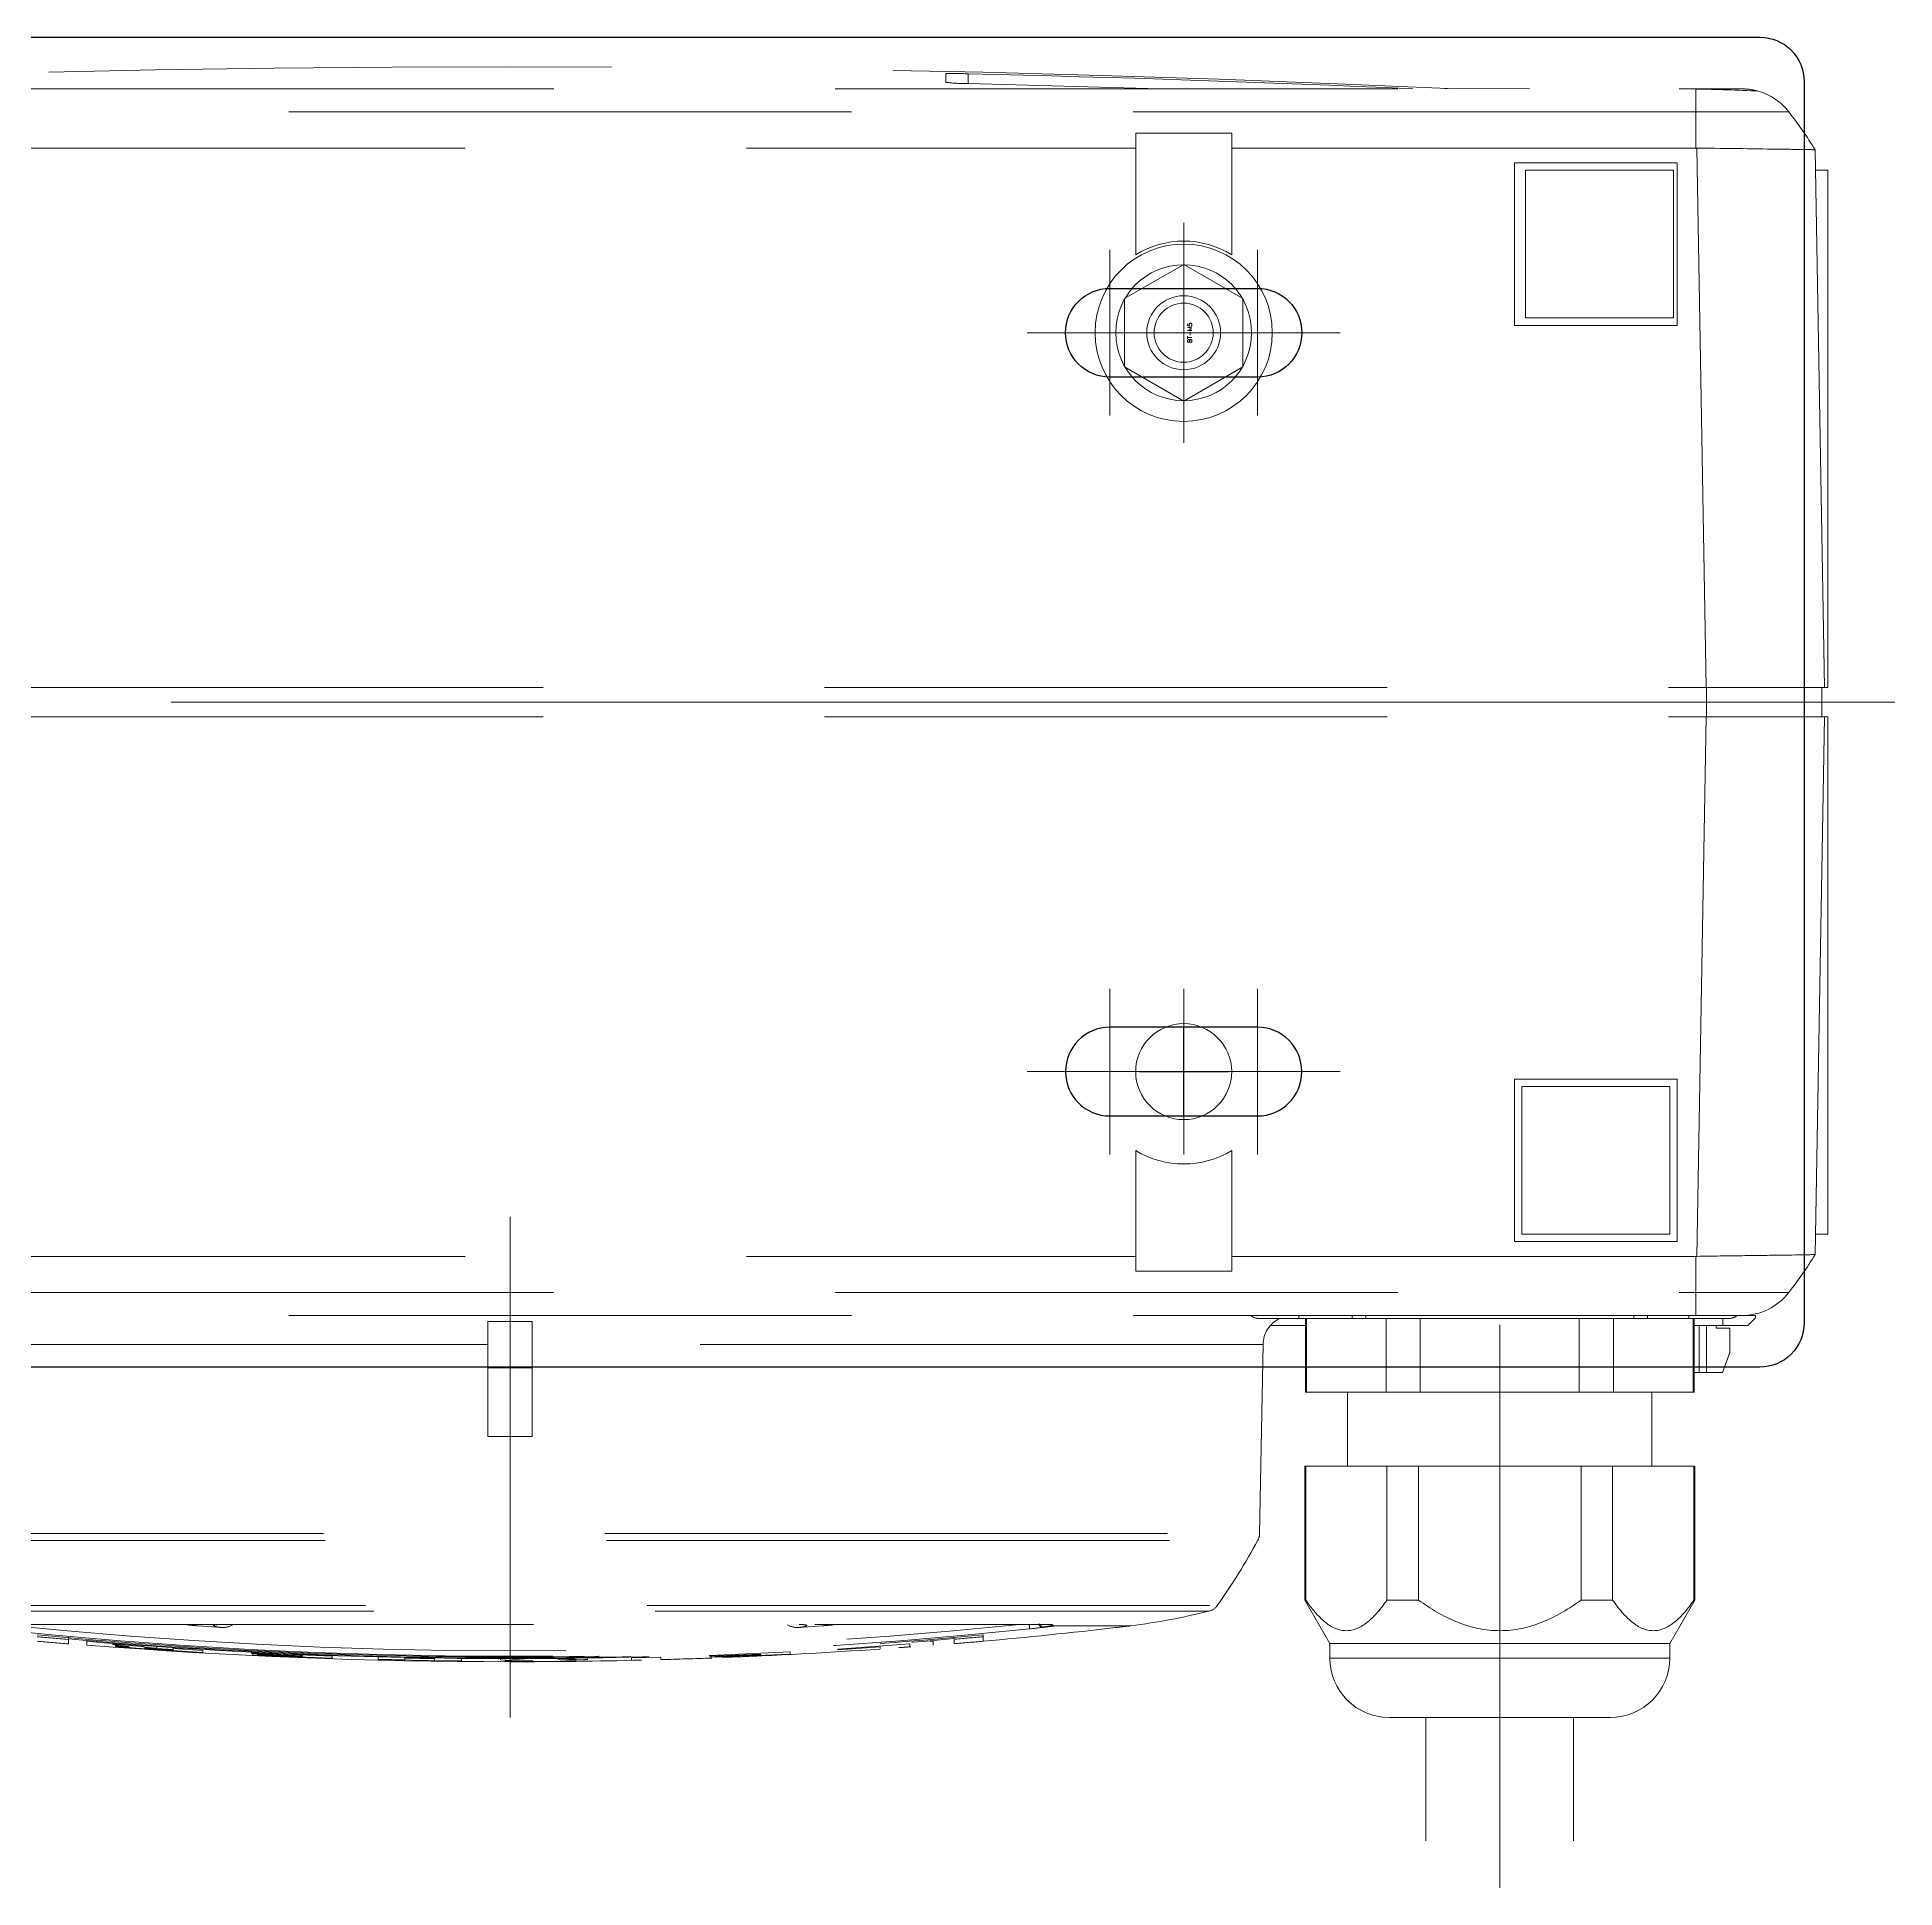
# Model space of a CAD drawing. Header units: millimetres. Extents: x -16130 to 36813, y -8099 to 27484.
# Drawn here: x 31192.7 to 31318.4, y 15849.9 to 15975.2 of the extents above; entities that cross this region are included whole.
import ezdxf

# ---------------------------------------------------------------- set-up
doc = ezdxf.new("R2010")
doc.units = ezdxf.units.MM
doc.header["$LTSCALE"] = 6
doc.linetypes.add('CENTER2', pattern=[28.575, 19.05, -3.175, 3.175, -3.175])
doc.linetypes.add('HIDDEN', pattern=[9.525, 6.35, -3.175])
doc.layers.add('04_HIDDEN', color=2, linetype='HIDDEN', lineweight=13)
doc.layers.add('05_CENTER', color=4, linetype='CENTER2', lineweight=13)
doc.layers.add('10_DRAFT', color=8, linetype='Continuous', lineweight=0, plot=False)
doc.layers.add('Default', color=7, linetype='Continuous')
doc.styles.add('KSS_TXT_L', font='txt.shx', dxfattribs={"height": 3, "bigfont": 'extfont2.shx'})

# ---------------------------------------------------------------- blocks, each defined once
blk = doc.blocks.new('SEANNOT_GROUP4')
at = {"layer": 'Default', "color": 136}
for p, q in [((74.555, 89.574), (74.555, 86.574)), ((76.055, 88.074), (73.055, 88.074))]:
    blk.add_line(p, q, dxfattribs=at)
blk = doc.blocks.new('140.096b')
at = {"color": 0}
for p, q in [((-149.4, 94.23), (-149.4, 52.2)), ((-154.4, 91.06), (-154.4, 82.7)), ((-144.4, 82.7), (-144.4, 91.06)), ((-141.9, 82.7), (-156.9, 82.7)), ((-160.9, 78.7), (-160.9, 77.7)), ((-160.9, 78.7), (-137.9, 78.7)), ((-137.9, 77.7), (-137.9, 78.7)), ((-109.45, 77.73), (-104.58, 78.07)), ((-104.58, 78.12), (-107.45, 77.93)), ((-107.45, 77.93), (-107.45, 78.04)), ((-104.58, 78.07), (-104.58, 78.12)), ((-96.33, 78.63), (-101.36, 78.41)), ((-101.36, 78.26), (-95.89, 78.51)), ((-101.36, 78.41), (-101.36, 78.26)), ((-99.37, 78.48), (-95.99, 78.62)), ((-96.3, 78.59), (-99.37, 78.46)), ((-99.37, 78.43), (-96.3, 78.56)), ((-95.89, 78.55), (-99.37, 78.41)), ((-99.37, 78.46), (-99.37, 78.48)), ((-99.37, 78.41), (-99.37, 78.43)), ((-96.3, 78.56), (-96.3, 78.59)), ((-96.3, 78.56), (-96.3, 78.54)), ((-95.99, 78.62), (-95.99, 78.65)), ((-95.99, 78.62), (-95.99, 78.55)), ((-95.89, 78.51), (-95.89, 78.55)), ((-92.61, 78.76), (-92.61, 78.62)), ((-92.61, 78.62), (-90.61, 78.67)), ((-90.61, 78.67), (-90.61, 78.81)), ((-87.63, 78.78), (-85.63, 78.8)), ((-87.63, 78.78), (-87.63, 78.65)), ((-87.39, 78.83), (-87.39, 78.78)), ((-82.05, 78.86), (-83.94, 78.86)), ((-81.76, 78.69), (-81.76, 78.81)), ((-79.1, 78.89), (-79.1, 78.86)), ((-73.46, 78.79), (-79.1, 78.89)), ((-79.1, 78.86), (-79.1, 78.68)), ((-79.1, 78.86), (-77.28, 78.84)), ((-77.28, 78.84), (-77.28, 78.73)), ((-77.28, 78.73), (-75.28, 78.69)), ((-75.28, 78.8), (-73.46, 78.76)), ((-75.28, 78.69), (-75.28, 78.8)), ((-73.46, 78.76), (-73.46, 78.79)), ((-73.46, 78.76), (-73.46, 78.57)), ((-70.36, 78.7), (-70.36, 78.56)), ((-64.99, 78.49), (-70.36, 78.7)), ((-70.36, 78.56), (-64.89, 78.34)), ((-68.36, 78.6), (-64.99, 78.46)), ((-68.36, 78.59), (-68.36, 78.6)), ((-65.3, 78.46), (-68.36, 78.59)), ((-68.36, 78.53), (-68.36, 78.55)), ((-68.36, 78.55), (-65.3, 78.42)), ((-64.89, 78.38), (-68.36, 78.53)), ((-65.3, 78.42), (-65.3, 78.46)), ((-65.3, 78.42), (-65.3, 78.4)), ((-64.99, 78.46), (-64.99, 78.49)), ((-64.99, 78.46), (-64.99, 78.38)), ((-64.89, 78.34), (-64.89, 78.38)), ((-61.61, 78.31), (-58.1, 78.09)), ((-61.61, 78.16), (-61.61, 78.31)), ((-59.6, 78.04), (-61.61, 78.16)), ((-59.6, 78.16), (-58.65, 78.1)), ((-59.6, 78.13), (-59.6, 78.16)), ((-58.65, 78.07), (-59.6, 78.13)), ((-58.48, 78.03), (-59.6, 78.1)), ((-59.6, 78.1), (-59.6, 78.04)), ((-59.6, 78.04), (-59.6, 77.93)), ((-58.65, 78.1), (-58.65, 78.07)), ((-58.48, 78.03), (-58.48, 77.86)), ((-160.9, 77.7), (-162.6, 74.76)), ((-137.9, 77.7), (-160.9, 77.7)), ((-136.2, 74.76), (-137.9, 77.7)), ((-114.42, 77.11), (-114.42, 77.54)), ((-112.46, 77.37), (-112.46, 77.7)), ((-112.46, 77.37), (-112.46, 77.26)), ((-111.05, 77.55), (-111.05, 77.8)), ((-109.45, 77.9), (-109.45, 77.73)), ((-57.48, 77.89), (-57.48, 77.79)), ((-55.48, 77.75), (-57.48, 77.89)), ((-55.68, 77.79), (-55.68, 77.89)), ((-53.75, 77.8), (-53.75, 77.55)), ((-52.51, 77.71), (-52.51, 77.39)), ((-52.51, 77.39), (-52.51, 77.27)), ((-35.08, 75.51), (-129.72, 75.51)), ((-123.11, 76.5), (-124.4, 76.5)), ((-119.33, 76.5), (-123.11, 76.5)), ((-118.67, 76.56), (-119.33, 76.5)), ((-45.88, 76.41), (-118.92, 76.41)), ((-118.67, 76.56), (-118.66, 76.57)), ((-118.66, 76.58), (-118.66, 76.57)), ((-103.54, 76.5), (-101.94, 76.62)), ((-62.86, 76.62), (-61.26, 76.5)), ((-162.6, 74.76), (-162.6, 65.7)), ((-162.54, 74.76), (-162.6, 74.76)), ((-162.54, 74.76), (-162.54, 65.7)), ((-157.04, 74.76), (-154.9, 74.76)), ((-157.04, 65.7), (-157.04, 74.76)), ((-154.9, 74.76), (-154.9, 65.7)), ((-143.9, 74.76), (-141.76, 74.76)), ((-143.9, 65.7), (-143.9, 74.76)), ((-141.76, 74.76), (-141.76, 65.7)), ((-136.26, 74.76), (-136.2, 74.76)), ((-136.26, 65.7), (-136.26, 74.76)), ((-136.2, 65.7), (-136.2, 74.76)), ((-34.52, 75.12), (-130.28, 75.12)), ((-31.78, 70.72), (-133.02, 70.72)), ((-133.14, 70.26), (-133.37, 57.47)), ((-31.66, 70.26), (-133.14, 70.26)), ((-162.54, 65.7), (-162.6, 65.7)), ((-157.04, 65.7), (-162.54, 65.7)), ((-159.7, 65.7), (-159.7, 60.7)), ((-157.04, 65.7), (-154.9, 65.7)), ((-143.9, 65.7), (-154.9, 65.7)), ((-143.9, 65.7), (-141.76, 65.7)), ((-136.26, 65.7), (-141.76, 65.7)), ((-139.1, 60.7), (-139.1, 65.7)), ((-136.26, 65.7), (-136.2, 65.7)), ((-83.9, 63.7), (-80.9, 63.7)), ((-83.9, 59.05), (-83.9, 63.7)), ((-80.9, 63.7), (-80.9, 59.05)), ((-162.55, 60.7), (-162.55, 55.7)), ((-162.55, 60.7), (-162.48, 60.7)), ((-162.48, 60.7), (-157.1, 60.7)), ((-162.48, 55.7), (-162.48, 60.7)), ((-157.1, 60.7), (-157.1, 55.7)), ((-154.78, 60.7), (-157.1, 60.7)), ((-154.78, 60.7), (-144.02, 60.7)), ((-154.78, 55.7), (-154.78, 60.7)), ((-144.02, 60.7), (-144.02, 55.7)), ((-141.7, 60.7), (-144.02, 60.7)), ((-141.7, 60.7), (-136.32, 60.7)), ((-141.7, 55.7), (-141.7, 60.7)), ((-136.32, 60.7), (-136.32, 55.7)), ((-136.32, 60.7), (-136.25, 60.7)), ((-136.25, 55.7), (-136.25, 60.7)), ((-164.97, 58), (-164.47, 59.37)), ((-164.47, 59.37), (-164.97, 58)), ((-164.47, 59.37), (-164.95, 58.07)), ((-164.47, 59.37), (-164.95, 58.07)), ((-164.95, 58.07), (-164.47, 59.37)), ((-164.95, 58.07), (-164.47, 59.37)), ((-164.47, 59.37), (-163.39, 59.37)), ((-164.47, 59.37), (-164.47, 59.37)), ((-164.47, 59.37), (-164.47, 59.37)), ((-164.47, 59.37), (-164.47, 59.37)), ((-164.47, 59.37), (-164.47, 59.37)), ((-164.47, 59.37), (-164.47, 59.37)), ((-163.39, 56.17), (-163.39, 59.37)), ((-162.89, 59.37), (-163.39, 59.37)), ((-162.89, 59.37), (-162.89, 59.37)), ((-162.89, 56.17), (-162.89, 59.37)), ((-162.89, 59.37), (-162.89, 56.17)), ((-162.55, 59.37), (-162.89, 59.37)), ((-164.97, 58), (-164.97, 58)), ((-164.97, 56.37), (-164.97, 58)), ((-164.97, 58), (-164.97, 56.37)), ((-164.95, 58.07), (-164.95, 58.07)), ((-164.95, 58.07), (-164.95, 58.07)), ((-83.9, 59.05), (-83.9, 55.91)), ((-80.9, 59.05), (-83.9, 59.05)), ((-80.9, 59.05), (-80.9, 55.91)), ((-133.37, 57.47), (-83.9, 57.47)), ((-80.9, 57.47), (-31.43, 57.47)), ((-166.2, 56.17), (-166.7, 55.67)), ((-166.7, 55.5), (-166.7, 55.67)), ((-166.7, 55.5), (-165.8, 55.5)), ((-166.2, 56.17), (-164.5, 56.17)), ((-165.8, 55.5), (-162.67, 55.5)), ((-164.97, 56.37), (-164.97, 56.37)), ((-164.97, 56.37), (-164.04, 56.37)), ((-164.95, 55.7), (-162.55, 55.7)), ((-164.5, 56.17), (-164.5, 55.7)), ((-164.5, 56.17), (-162.55, 56.17)), ((-164.04, 56.17), (-164.04, 56.37)), ((-164.04, 56.37), (-164.04, 56.17)), ((-162.67, 55.5), (-162.67, 53.95)), ((-162.67, 55.5), (9.9, 55.5)), ((-162.55, 55.7), (-162.48, 55.7)), ((-162.48, 55.7), (-157.1, 55.7)), ((-162.2, 55.7), (-162.2, 55.5)), ((-159.4, 55.7), (-159.4, 55.5)), ((-158.48, 55.5), (-158.48, 55.7)), ((-154.78, 55.7), (-157.1, 55.7)), ((-154.78, 55.7), (-144.02, 55.7)), ((-141.7, 55.7), (-144.02, 55.7)), ((-141.7, 55.7), (-136.32, 55.7)), ((-140.32, 55.5), (-140.32, 55.7)), ((-139.4, 55.5), (-139.4, 55.7)), ((-136.32, 55.7), (-136.25, 55.7)), ((-136.25, 56.17), (-133.9, 56.17)), ((-136.25, 55.7), (-135.8, 55.7)), ((-135.8, 55.7), (-135.8, 55.5)), ((-135.8, 55.7), (-133.05, 55.7)), ((-133.9, 56.17), (-133.9, 56.14)), ((-83.9, 55.91), (-80.9, 55.91)), ((-162.67, 53.95), (-168.96, 53.95)), ((-162.67, 53.95), (-162.67, 51.5)), ((9.9, 53.95), (-162.67, 53.95)), ((-131.25, 52.5), (-131.25, 51.5)), ((-124.75, 52.5), (-131.25, 52.5)), ((-124.75, 51.5), (-124.75, 52.5)), ((-171.38, 15), (-170.75, 51.38)), ((-162.74, 51.5), (-163.38, 15)), ((-162.67, 51.5), (-162.74, 51.5)), ((-131.25, 51.5), (-162.67, 51.5)), ((-161.4, 39.5), (-161.4, 50.5)), ((-161.4, 50.5), (-150.4, 50.5)), ((-150.4, 50.5), (-150.4, 39.5)), ((-131.25, 44.34), (-131.25, 51.5)), ((-124.75, 51.5), (-124.75, 44.34)), ((-41.25, 51.5), (-124.75, 51.5)), ((-171.6, 50), (-171.6, 15)), ((-170.77, 50), (-171.6, 50)), ((-160.9, 50), (-160.9, 40)), ((-150.9, 50), (-160.9, 50)), ((-150.9, 40), (-150.9, 50)), ((-150.4, 39.5), (-161.4, 39.5)), ((-160.9, 40), (-150.9, 40)), ((-171.38, 15), (-171.6, 15)), ((-163.38, 15), (-171.38, 15)), ((-171.2, 15), (-171.2, 13)), ((-163.4, 15), (-163.4, 13)), ((10.62, 15), (-163.38, 15)), ((-171.6, 13), (-171.38, 13)), ((-171.6, -22), (-171.6, 13)), ((-171.38, 13), (-163.38, 13)), ((-170.75, -23.38), (-171.38, 13)), ((-163.38, 13), (-162.74, -23.5)), ((10.62, 13), (-163.38, 13)), ((-161.4, -11.5), (-150.4, -11.5)), ((-161.4, -22.5), (-161.4, -11.5)), ((-161.15, -12), (-161.15, -22)), ((-151.15, -12), (-161.15, -12)), ((-151.15, -22), (-151.15, -12)), ((-150.4, -11.5), (-150.4, -22.5)), ((-131.25, -16.28), (-131.25, -23.5)), ((-124.75, -23.5), (-124.75, -16.28)), ((-171.6, -22), (-170.77, -22)), ((-150.4, -22.5), (-161.4, -22.5)), ((-161.15, -22), (-151.15, -22)), ((-162.67, -23.5), (-162.74, -23.5)), ((-162.67, -25.95), (-162.67, -23.5)), ((-131.25, -23.5), (-162.67, -23.5)), ((-131.25, -24.5), (-131.25, -23.5)), ((-124.75, -23.5), (-124.75, -24.5)), ((-41.25, -23.5), (-124.75, -23.5)), ((-124.75, -24.5), (-131.25, -24.5)), ((-168.96, -25.95), (-162.67, -25.95)), ((-162.67, -25.95), (-162.67, -27.49)), ((-162.67, -25.95), (9.9, -25.95)), ((-161.82, -27.5), (-165.8, -27.5)), ((-162.67, -27.49), (-161.82, -27.5)), ((9.9, -27.5), (-161.82, -27.5)), ((-151.4, -27.5), (-145.67, -27.53)), ((-113.4, -28.52), (-113.4, -27.86)), ((-111.9, -27.94), (-111.9, -28.53))]:
    blk.add_line(p, q, dxfattribs=at)
for centre, radius in [((-128, 39), 3.25), ((-128, -11), 2.5), ((-128, -11), 2.5), ((-128, -11), 2), ((-128, -11), 2)]:
    blk.add_circle(centre, radius, dxfattribs=at)
for centre, radius, start, end in [((-156.9, 78.7), 4, 90, 180), ((-141.9, 78.7), 4, 0, 90), ((-82.4, -256.36), 334.92, 83.9717, 96.0283), ((-82.4, -256.54), 334.73, 84.124, 95.8757), ((-84.51, 46.68), 32.24, 85.1132, 95.5527), ((-84.86, 102.27), 23.58, 263.8589, 276.8544), ((-82.4, -276.86), 355.85, 95.1621, 96.6144), ((-129.47, 74.54), 1, 104.322, 144.4942), ((-119.54, 35.67), 41.11, 96.8265, 104.322), ((-78.11, -313.21), 392.45, 96.626, 96.7748), ((-124.16, 122.38), 46.13, 276.0077, 276.8489), ((-127.03, 153.23), 77.12, 275.7304, 276.2346), ((-119.13, 81.21), 4.65, 275.7477, 278.3323), ((-115.47, 56.56), 20.26, 95.9541, 98.4622), ((-99.31, 23.46), 53.21, 94.5575, 95.3784), ((-101.92, 74.92), 1.7, 63.4654, 90.5333), ((-62.88, 74.92), 1.7, 89.4667, 116.5346), ((-65.49, 23.48), 53.19, 84.6236, 85.4449), ((-96.81, 51.24), 41.11, 144.4942, 151.7317), ((-132.14, 70.24), 1, 151.7317, 179), ((-135.37, 57.5), 2, 295.8419, 359), ((-165.8, 51.5), 4, 90, 142.195), ((-164.95, 54.95), 0.75, 90, 132.8334), ((-133.05, 54.95), 0.75, 47.1666, 90), ((-145.26, 35.56), 30, 142.195, 148.1695), ((-128, 39), 6.25, 58.6677, 121.3323), ((-128, -11), 6.2, 238.386, 301.614), ((-145.26, -7.56), 30, 211.8305, 217.805), ((-165.8, -23.5), 4, 217.805, 254.0818), ((-165.8, -23.5), 4, 254.0818, 270), ((-160.43, 102.04), 129.55, 267.1365, 269.006), ((-82.4, 1337), 1366, 267.31459, 272.68541), ((-82.4, 1337), 1365.87, 267.43549, 268.69949), ((-82.4, 1337), 1365.21, 268.15414, 268.69886), ((-113.32, -39.95), 12.09, 83.2509, 90.375), ((-112.47, -4.94), 23.6, 267.738, 271.3808)]:
    blk.add_arc(centre, radius, start, end, dxfattribs=at)
blk.add_ellipse((-117.52, 76.22), major_axis=(-0.053, 0.497), ratio=0.000062, start_param=0.057525, end_param=1.161443, dxfattribs=at)
for points, knots in [([(-50.38, 77.11), (-55.71, 77.61), (-61.03, 77.99), (-71.71, 78.49), (-77.06, 78.61), (-87.74, 78.61), (-93.09, 78.49), (-103.76, 77.99), (-109.09, 77.61), (-114.42, 77.11)], [0, 0, 0, 0, 0.25, 0.25, 0.5, 0.5, 0.75, 0.75, 1, 1, 1, 1]), ([(-52.51, 77.39), (-57.49, 77.82), (-62.49, 78.14), (-72.49, 78.57), (-77.49, 78.68), (-87.5, 78.67), (-92.49, 78.57), (-102.48, 78.13), (-107.47, 77.81), (-112.46, 77.37)], [0, 0, 0, 0, 0.25, 0.25, 0.5, 0.5, 0.75, 0.75, 1, 1, 1, 1]), ([(-53.75, 77.55), (-58.52, 77.94), (-63.29, 78.23), (-72.84, 78.62), (-77.63, 78.72), (-87.19, 78.72), (-91.96, 78.62), (-101.51, 78.23), (-106.28, 77.94), (-111.05, 77.55)], [0, 0, 0, 0, 0.25, 0.25, 0.5, 0.5, 0.75, 0.75, 1, 1, 1, 1]), ([(-91.3, 78.82), (-88.33, 78.9), (-85.36, 78.93), (-72.83, 78.93), (-63.29, 78.56), (-53.75, 77.8)], [0.3446887, 0.3446887, 0.3446887, 0.3446887, 0.5, 0.5, 1, 1, 1, 1]), ([(-58.65, 78.1), (-58.48, 78.09), (-58.31, 78.08), (-58.15, 78.07), (-58.08, 78.06), (-58.02, 78.06), (-57.96, 78.05), (-57.9, 78.05), (-57.84, 78.04), (-57.8, 78.04), (-57.76, 78.03), (-57.74, 78.03), (-57.72, 78.03), (-57.69, 78.03), (-57.68, 78.02), (-57.68, 78.02), (-57.68, 78.02), (-57.69, 78.02), (-57.72, 78.02), (-57.73, 78.02), (-57.76, 78.02), (-57.79, 78.02), (-57.83, 78.02), (-57.87, 78.02), (-57.92, 78.03), (-57.98, 78.03), (-58.05, 78.03), (-58.12, 78.04), (-58.29, 78.05), (-58.47, 78.06), (-58.65, 78.07)], [0, 0, 0, 0, 0.190663, 0.190663, 0.190663, 0.265849, 0.265849, 0.265849, 0.342547, 0.342547, 0.342547, 0.407832, 0.407832, 0.407832, 0.498065, 0.498065, 0.498065, 0.591108, 0.591108, 0.591108, 0.653532, 0.653532, 0.653532, 0.716404, 0.716404, 0.716404, 0.799706, 0.799706, 0.799706, 1, 1, 1, 1]), ([(-57.48, 77.89), (-57.54, 77.9), (-57.58, 77.91), (-57.63, 77.93), (-57.64, 77.93), (-57.66, 77.94), (-57.67, 77.94), (-57.69, 77.95), (-57.71, 77.96), (-57.77, 77.97), (-57.82, 77.97), (-57.96, 77.99), (-58.05, 77.99), (-58.26, 78.01), (-58.37, 78.02), (-58.48, 78.03)], [0, 0, 0, 0, 0.25, 0.25, 0.375, 0.375, 0.5, 0.5, 0.625, 0.625, 0.75, 0.75, 0.875, 0.875, 1, 1, 1, 1]), ([(-58.1, 78.09), (-57.65, 78.06), (-57.18, 78.03), (-56.34, 77.96), (-56, 77.93), (-55.65, 77.89), (-55.64, 77.88), (-55.84, 77.88), (-55.94, 77.88), (-56.23, 77.89), (-56.43, 77.91), (-56.64, 77.92)], [0, 0, 0, 0, 0.25, 0.25, 0.5, 0.5, 0.75, 0.75, 0.875, 0.875, 1, 1, 1, 1]), ([(-157.04, 74.76), (-157.44, 75.33), (-157.87, 75.85), (-158.8, 76.61), (-159.29, 76.83), (-160.29, 76.83), (-160.79, 76.61), (-161.71, 75.86), (-162.14, 75.34), (-162.54, 74.76)], [0, 0, 0, 0, 0.25, 0.25, 0.5, 0.5, 0.75, 0.75, 1, 1, 1, 1]), ([(-143.9, 74.76), (-144.71, 75.34), (-145.55, 75.85), (-147.41, 76.61), (-148.4, 76.83), (-150.4, 76.83), (-151.39, 76.61), (-153.23, 75.86), (-154.1, 75.34), (-154.9, 74.76)], [0, 0, 0, 0, 0.25, 0.25, 0.5, 0.5, 0.75, 0.75, 1, 1, 1, 1]), ([(-136.26, 74.76), (-136.66, 75.33), (-137.09, 75.85), (-138.01, 76.61), (-138.51, 76.83), (-139.51, 76.83), (-140, 76.61), (-140.92, 75.86), (-141.35, 75.34), (-141.76, 74.76)], [0, 0, 0, 0, 0.25, 0.25, 0.5, 0.5, 0.75, 0.75, 1, 1, 1, 1]), ([(-56.64, 77.92), (-56.51, 77.91), (-56.4, 77.9), (-56.19, 77.88), (-56.1, 77.87), (-55.94, 77.85), (-55.88, 77.84), (-55.79, 77.83), (-55.76, 77.82), (-55.7, 77.8), (-55.68, 77.8), (-55.63, 77.77), (-55.6, 77.76), (-55.48, 77.75)], [0, 0, 0, 0, 0.125, 0.125, 0.25, 0.25, 0.375, 0.375, 0.5, 0.5, 0.75, 0.75, 1, 1, 1, 1]), ([(-118.92, 76.41), (-119.01, 76.41), (-119.07, 76.42), (-119.14, 76.43), (-119.15, 76.45), (-119.1, 76.47), (-119.05, 76.49), (-118.89, 76.52), (-118.79, 76.54), (-118.67, 76.56)], [0, 0, 0, 0, 0.25, 0.25, 0.5, 0.5, 0.75, 0.75, 1, 1, 1, 1]), ([(-118.85, 76.42), (-118.88, 76.42), (-118.93, 76.42), (-118.96, 76.42), (-118.96, 76.42), (-118.96, 76.42)], [0, 0, 0, 0, 0.1214392, 0.2838257, 0.296938, 0.296938, 0.296938, 0.296938]), ([(-118.18, 76.38), (-118.2, 76.38), (-118.22, 76.39), (-118.24, 76.4), (-118.25, 76.4), (-118.26, 76.4), (-118.27, 76.41), (-118.27, 76.41), (-118.28, 76.42), (-118.29, 76.42), (-118.29, 76.43), (-118.3, 76.44), (-118.3, 76.44), (-118.3, 76.45), (-118.31, 76.46), (-118.31, 76.46), (-118.32, 76.49), (-118.32, 76.51), (-118.34, 76.53), (-118.35, 76.54), (-118.36, 76.55), (-118.38, 76.56), (-118.4, 76.57), (-118.42, 76.57), (-118.44, 76.58), (-118.46, 76.58), (-118.49, 76.58), (-118.52, 76.58), (-118.56, 76.58), (-118.61, 76.58), (-118.66, 76.57)], [0, 0, 0, 0, 0.103335, 0.103335, 0.103335, 0.142693, 0.142693, 0.142693, 0.182842, 0.182842, 0.182842, 0.217653, 0.217653, 0.217653, 0.265994, 0.265994, 0.265994, 0.427005, 0.427005, 0.427005, 0.539387, 0.539387, 0.539387, 0.650676, 0.650676, 0.650676, 0.780672, 0.780672, 0.780672, 1, 1, 1, 1]), ([(-118.45, 76.6), (-118.4, 76.6), (-118.35, 76.58), (-118.26, 76.51), (-118.22, 76.45), (-118.18, 76.38)], [0, 0, 0, 0, 0.5, 0.5, 1, 1, 1, 1]), ([(-101.96, 76.41), (-102.05, 76.41), (-102.12, 76.42), (-102.26, 76.42), (-102.32, 76.43), (-102.45, 76.45), (-102.49, 76.46), (-102.49, 76.5), (-102.47, 76.51), (-102.42, 76.53), (-102.39, 76.54), (-102.24, 76.58), (-102.11, 76.6), (-101.94, 76.62)], [0, 0, 0, 0, 0.125, 0.125, 0.25, 0.25, 0.5, 0.5, 0.625, 0.625, 0.75, 0.75, 1, 1, 1, 1]), ([(-62.86, 76.62), (-62.78, 76.61), (-62.7, 76.6), (-62.57, 76.58), (-62.51, 76.56), (-62.41, 76.54), (-62.38, 76.53), (-62.33, 76.51), (-62.31, 76.5), (-62.31, 76.46), (-62.35, 76.45), (-62.48, 76.43), (-62.54, 76.42), (-62.68, 76.42), (-62.75, 76.41), (-62.84, 76.41)], [0, 0, 0, 0, 0.125, 0.125, 0.25, 0.25, 0.375, 0.375, 0.5, 0.5, 0.75, 0.75, 0.875, 0.875, 1, 1, 1, 1]), ([(-162.74, 51.5), (-163.8, 51.48), (-164.84, 51.47), (-166.77, 51.44), (-167.66, 51.43), (-169.88, 51.4), (-170.75, 51.38), (-170.75, 51.38)], [0, 0, 0, 0, 0.25, 0.25, 0.5, 0.5, 1, 1, 1, 1]), ([(-170.75, -23.38), (-170.75, -23.38), (-170.54, -23.39), (-169.74, -23.4), (-169.14, -23.41), (-166.93, -23.44), (-164.86, -23.47), (-162.74, -23.5)], [0, 0, 0, 0, 0.25, 0.25, 0.5, 0.5, 1, 1, 1, 1])]:
    blk.add_open_spline(points, degree=3, knots=knots, dxfattribs=at)
for points in [[(-109.53, 77.92), (-109.25, 77.94), (-108.98, 77.96), (-108.7, 77.98)], [(-107.46, 78.07), (-103.9, 78.32), (-100.34, 78.51), (-96.78, 78.65)], [(-96.05, 78.68), (-94.9, 78.72), (-93.76, 78.76), (-92.61, 78.79)], [(-114.42, 77.54), (-113.77, 77.6), (-113.11, 77.66), (-112.46, 77.71)], [(-112.52, 77.41), (-113.15, 77.35), (-113.78, 77.3), (-114.42, 77.24)], [(-52.5, 77.73), (-51.8, 77.67), (-51.09, 77.61), (-50.38, 77.54)], [(-50.38, 77.24), (-51.07, 77.3), (-51.76, 77.36), (-52.46, 77.42)]]:
    blk.add_open_spline(points, degree=3, dxfattribs=at)
at = {"layer": '05_CENTER', "color": 0}
for p, q in [((-82.4, 48.82), (-82.4, 82.71)), ((-128, 44.06), (-128, 33.94)), ((-122.94, 39), (-133.06, 39)), ((-176.14, 14), (165.92, 14)), ((-128, -16.06), (-128, -5.94)), ((-122.94, -11), (-133.06, -11))]:
    blk.add_line(p, q, dxfattribs=at)
at = {"layer": '05_CENTER', "color": 0, "xscale": 2, "yscale": 2, "zscale": 2}
blk.add_blockref('SEANNOT_GROUP4', (-277.11, -137.15), dxfattribs=at)
blk = doc.blocks.new('A$C6C943B69_1_1_1_1')
at = {"color": 0, "linetype": 'CENTER2'}
for p, q in [((0, -7.44), (0, 7.44)), ((-7.44, 0), (7.44, 0))]:
    blk.add_line(p, q, dxfattribs=at)
at = {"color": 0}
for p, q in [((-4.62, 0), (-2.31, 4)), ((-2.31, 4), (2.31, 4)), ((2.31, 4), (4.62, 0)), ((-2.31, -4), (-4.62, 0)), ((4.62, 0), (2.31, -4)), ((2.31, -4), (-2.31, -4))]:
    blk.add_line(p, q, dxfattribs=at)
for radius in [6, 4.6]:
    blk.add_circle((0, 0), radius, dxfattribs=at)
at = {"layer": '10_DRAFT', "style": 'KSS_TXT_L'}
blk.add_text('BT-M5', height=0.3, dxfattribs=at).set_placement((-0.7, -0.56))
blk = doc.blocks.new('A$C6849161B')
at = {"color": 0}
for points in [[(-45, 0), (45, 0), (45, -242, -0.414214), (42, -245), (-42, -245, -0.414214), (-45, -242)], [(-28, -198), (-28, -208, 1), (-22, -208), (-22, -198, 1)], [(28, -198), (28, -208, -1), (22, -208), (22, -198, -1)]]:
    blk.add_lwpolyline(points, format="xyb", close=True, dxfattribs=at)
at = {"layer": '05_CENTER'}
for p, q in [((0, -248.75), (0, 3.07)), ((-25, -213.6), (-25, -192.4)), ((25, -213.6), (25, -192.4)), ((-30.6, -198), (-19.4, -198)), ((30.6, -198), (19.4, -198)), ((-30.6, -203), (-19.4, -203)), ((30.6, -203), (19.4, -203)), ((-30.6, -208), (-19.4, -208)), ((30.6, -208), (19.4, -208))]:
    blk.add_line(p, q, dxfattribs=at)
blk = doc.blocks.new('A$C6849164D')
blk.add_blockref('A$C6849161B', (0, 0))
at = {"layer": '04_HIDDEN', "color": 4, "rotation": 90}
blk.add_blockref('140.096b', (14, -75), dxfattribs=at)
at = {"layer": '04_HIDDEN'}
blk.add_blockref('A$C6C943B69_1_1_1_1', (25, -203), dxfattribs=at)

msp = doc.modelspace()

# ---------------------------------------------------------------- block references
at = {"rotation": 90}
msp.add_blockref('A$C6849164D', (31067.27317, 15930.15458), dxfattribs=at)

doc.saveas('drawing.dxf')
